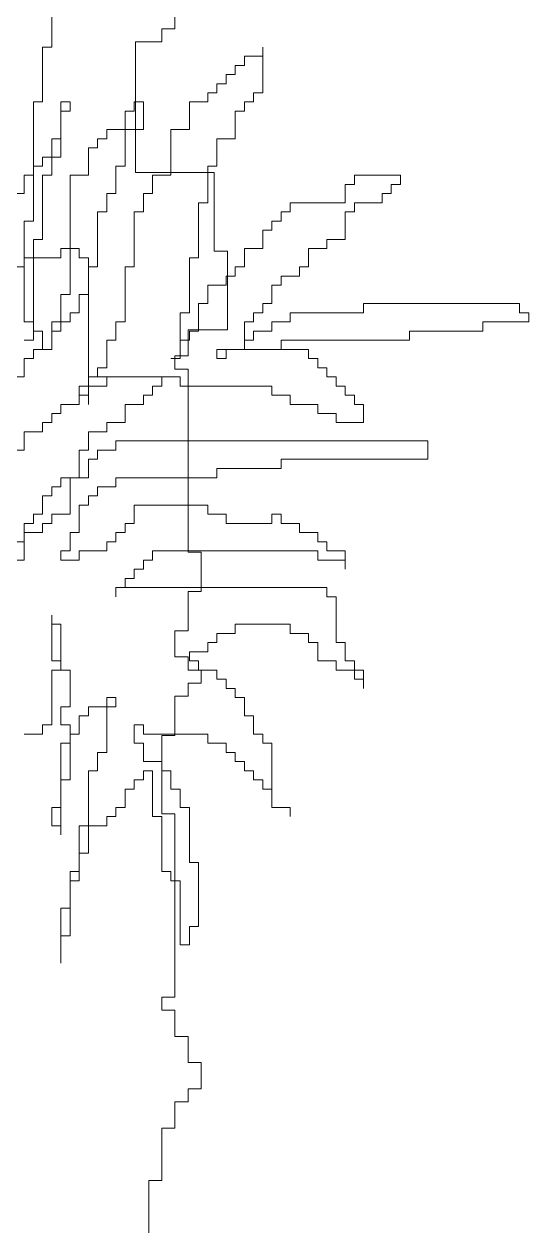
# Model space of a CAD drawing. Header units: millimetres. Extents: x -37049 to 129367, y 25385 to 90033.
# Drawn here: x 15342 to 16093, y 45840 to 47639 of the extents above; entities that cross this region are included whole.
import ezdxf

# ---------------------------------------------------------------- set-up
doc = ezdxf.new("R2010")
doc.units = ezdxf.units.MM
doc.header["$MEASUREMENT"] = 0
doc.layers.add('NCAY', color=3, linetype='Continuous', lineweight=13)
doc.layers.add('NTHAY3', color=41, linetype='Continuous', lineweight=25)

# ---------------------------------------------------------------- blocks, each defined once
blk = doc.blocks.new('A$C5B205D72')
at = {"layer": 'NCAY'}
for p, q in [((1146.7, 1765), (1146.7, 1846.8)), ((1330.1, 1831.2), (1330.1, 1792.2)), ((1330.1, 1792.2), (1310.5, 1792.2)), ((1310.5, 1792.2), (1310.5, 1772.8)), ((1133.1, 1683.2), (1133.1, 1765)), ((1133.1, 1765), (1146.7, 1765)), ((1271.5, 1772.8), (1271.5, 1578)), ((1310.5, 1772.8), (1271.5, 1772.8)), ((1460.7, 1751.3), (1460.7, 1765)), ((1460.7, 1765), (1460.7, 1696.8)), ((1433.4, 1737.7), (1433.4, 1751.3)), ((1433.4, 1751.3), (1460.7, 1751.3)), ((1419.8, 1724.1), (1419.8, 1737.7)), ((1419.8, 1737.7), (1433.4, 1737.7)), ((1392.5, 1696.8), (1392.5, 1710.4)), ((1392.5, 1710.4), (1406.1, 1710.4)), ((1406.1, 1710.4), (1406.1, 1724.1)), ((1406.1, 1724.1), (1419.8, 1724.1)), ((1378.8, 1683.2), (1378.8, 1696.8)), ((1378.8, 1696.8), (1392.5, 1696.8)), ((1460.7, 1696.8), (1447.1, 1696.8)), ((1447.1, 1696.8), (1447.1, 1683.2)), ((1119.4, 1574.1), (1119.4, 1683.2)), ((1119.4, 1683.2), (1133.1, 1683.2)), ((1160.4, 1628.6), (1160.4, 1683.2)), ((1160.4, 1683.2), (1174, 1683.2)), ((1174, 1683.2), (1174, 1669.5)), ((1269.6, 1669.5), (1269.6, 1683.2)), ((1269.6, 1683.2), (1283.2, 1683.2)), ((1283.2, 1683.2), (1283.2, 1642.2)), ((1351.5, 1642.2), (1351.5, 1683.2)), ((1351.5, 1683.2), (1378.8, 1683.2)), ((1447.1, 1683.2), (1433.4, 1683.2)), ((1433.4, 1683.2), (1433.4, 1669.5)), ((1174, 1669.5), (1160.4, 1669.5)), ((1160.4, 1669.5), (1160.4, 1601.3)), ((1255.9, 1642.2), (1255.9, 1669.5)), ((1255.9, 1669.5), (1269.6, 1669.5)), ((1433.4, 1669.5), (1419.8, 1669.5)), ((1419.8, 1669.5), (1419.8, 1628.6)), ((1228.6, 1628.6), (1228.6, 1642.2)), ((1228.6, 1642.2), (1255.9, 1642.2)), ((1283.2, 1642.2), (1255.9, 1642.2)), ((1255.9, 1642.2), (1255.9, 1587.7)), ((1324.2, 1574.1), (1324.2, 1642.2)), ((1324.2, 1642.2), (1351.5, 1642.2)), ((1146.7, 1601.3), (1146.7, 1628.6)), ((1146.7, 1628.6), (1160.4, 1628.6)), ((1215, 1615), (1215, 1628.6)), ((1215, 1628.6), (1228.6, 1628.6)), ((1419.8, 1628.6), (1392.5, 1628.6)), ((1392.5, 1628.6), (1392.5, 1587.7)), ((1133.1, 1587.7), (1133.1, 1601.3)), ((1133.1, 1601.3), (1146.7, 1601.3)), ((1146.7, 1601.3), (1146.7, 1574.1)), ((1160.4, 1601.3), (1146.7, 1601.3)), ((1201.3, 1574.1), (1201.3, 1615)), ((1201.3, 1615), (1215, 1615)), ((1119.4, 1505.9), (1119.4, 1587.7)), ((1119.4, 1587.7), (1133.1, 1587.7)), ((1242.3, 1587.7), (1242.3, 1546.8)), ((1255.9, 1587.7), (1242.3, 1587.7)), ((1378.8, 1587.7), (1378.8, 1533.1)), ((1392.5, 1587.7), (1378.8, 1587.7)), ((1105.8, 1546.8), (1105.8, 1574.1)), ((1105.8, 1574.1), (1119.4, 1574.1)), ((1146.7, 1574.1), (1133.1, 1574.1)), ((1133.1, 1574.1), (1133.1, 1478.6)), ((1174, 1574.1), (1201.3, 1574.1)), ((1174, 1396.8), (1174, 1574.1)), ((1271.5, 1578), (1388.6, 1578)), ((1296.9, 1574.1), (1324.2, 1574.1)), ((1296.9, 1546.8), (1296.9, 1574.1)), ((1388.6, 1578), (1388.6, 1461.1)), ((1597.3, 1574.1), (1665.5, 1574.1)), ((1597.3, 1560.4), (1597.3, 1574.1)), ((1665.5, 1574.1), (1665.5, 1560.4)), ((1583.6, 1533.1), (1583.6, 1560.4)), ((1583.6, 1560.4), (1597.3, 1560.4)), ((1665.5, 1560.4), (1651.9, 1560.4)), ((1651.9, 1560.4), (1651.9, 1546.8)), ((1092.1, 1546.8), (1105.8, 1546.8)), ((1242.3, 1546.8), (1228.6, 1546.8)), ((1228.6, 1546.8), (1228.6, 1519.5)), ((1283.2, 1519.5), (1283.2, 1546.8)), ((1283.2, 1546.8), (1296.9, 1546.8)), ((1378.8, 1533.1), (1365.2, 1533.1)), ((1365.2, 1533.1), (1365.2, 1451.3)), ((1501.7, 1519.5), (1501.7, 1533.1)), ((1501.7, 1533.1), (1583.6, 1533.1)), ((1638.2, 1533.1), (1597.3, 1533.1)), ((1597.3, 1533.1), (1597.3, 1519.5)), ((1651.9, 1546.8), (1638.2, 1546.8)), ((1638.2, 1546.8), (1638.2, 1533.1)), ((1228.6, 1519.5), (1215, 1519.5)), ((1215, 1519.5), (1215, 1437.7)), ((1269.6, 1437.7), (1269.6, 1519.5)), ((1269.6, 1519.5), (1283.2, 1519.5)), ((1488, 1505.9), (1488, 1519.5)), ((1488, 1519.5), (1501.7, 1519.5)), ((1597.3, 1519.5), (1583.6, 1519.5)), ((1583.6, 1519.5), (1583.6, 1478.6)), ((1105.8, 1355.9), (1105.8, 1505.9)), ((1105.8, 1505.9), (1119.4, 1505.9)), ((1474.4, 1492.2), (1474.4, 1505.9)), ((1474.4, 1505.9), (1488, 1505.9)), ((1133.1, 1478.6), (1119.4, 1478.6)), ((1119.4, 1478.6), (1119.4, 1342.2)), ((1460.7, 1465), (1460.7, 1492.2)), ((1460.7, 1492.2), (1474.4, 1492.2)), ((1583.6, 1478.6), (1556.3, 1478.6)), ((1556.3, 1478.6), (1556.3, 1465)), ((1187.7, 1465), (1160.4, 1465)), ((1160.4, 1465), (1160.4, 1451.3)), ((1187.7, 1451.3), (1187.7, 1465)), ((1388.6, 1461.1), (1408.1, 1461.1)), ((1408.1, 1461.1), (1408.1, 1344.2)), ((1433.4, 1437.7), (1433.4, 1465)), ((1433.4, 1465), (1460.7, 1465)), ((1529, 1465), (1529, 1437.7)), ((1556.3, 1465), (1529, 1465)), ((1105.8, 1451.3), (1105.8, 1437.7)), ((1160.4, 1451.3), (1105.8, 1451.3)), ((1201.3, 1451.3), (1187.7, 1451.3)), ((1201.3, 1396.8), (1201.3, 1451.3)), ((1365.2, 1451.3), (1351.5, 1451.3)), ((1351.5, 1451.3), (1351.5, 1369.5)), ((1105.8, 1437.7), (1092.1, 1437.7)), ((1215, 1437.7), (1201.3, 1437.7)), ((1201.3, 1437.7), (1201.3, 1274.1)), ((1255.9, 1355.9), (1255.9, 1437.7)), ((1255.9, 1437.7), (1269.6, 1437.7)), ((1406.1, 1410.4), (1406.1, 1424.1)), ((1406.1, 1424.1), (1419.8, 1424.1)), ((1419.8, 1424.1), (1419.8, 1437.7)), ((1419.8, 1437.7), (1433.4, 1437.7)), ((1515.3, 1424.1), (1488, 1424.1)), ((1488, 1424.1), (1488, 1410.4)), ((1529, 1437.7), (1515.3, 1437.7)), ((1515.3, 1437.7), (1515.3, 1424.1)), ((1378.8, 1383.1), (1378.8, 1410.4)), ((1378.8, 1410.4), (1406.1, 1410.4)), ((1488, 1410.4), (1474.4, 1410.4)), ((1474.4, 1410.4), (1474.4, 1383.1)), ((1160.4, 1355.9), (1160.4, 1396.8)), ((1160.4, 1396.8), (1174, 1396.8)), ((1187.7, 1369.5), (1187.7, 1396.8)), ((1187.7, 1396.8), (1201.3, 1396.8)), ((1174, 1369.5), (1187.7, 1369.5)), ((1174, 1355.9), (1174, 1369.5)), ((1351.5, 1369.5), (1337.9, 1369.5)), ((1337.9, 1369.5), (1337.9, 1301.3)), ((1365.2, 1342.2), (1365.2, 1383.1)), ((1365.2, 1383.1), (1378.8, 1383.1)), ((1460.7, 1369.5), (1447.1, 1369.5)), ((1447.1, 1369.5), (1447.1, 1355.9)), ((1474.4, 1383.1), (1460.7, 1383.1)), ((1460.7, 1383.1), (1460.7, 1369.5)), ((1501.7, 1355.9), (1501.7, 1369.5)), ((1501.7, 1369.5), (1610.9, 1369.5)), ((1610.9, 1383.1), (1843, 1383.1)), ((1610.9, 1369.5), (1610.9, 1383.1)), ((1843, 1383.1), (1843, 1369.5)), ((1843, 1369.5), (1856.7, 1369.5)), ((1856.7, 1369.5), (1856.7, 1355.9)), ((1119.4, 1355.9), (1105.8, 1355.9)), ((1119.4, 1328.6), (1119.4, 1355.9)), ((1146.7, 1315), (1146.7, 1355.9)), ((1146.7, 1355.9), (1160.4, 1355.9)), ((1160.4, 1342.2), (1160.4, 1355.9)), ((1160.4, 1355.9), (1174, 1355.9)), ((1242.3, 1328.6), (1242.3, 1355.9)), ((1242.3, 1355.9), (1255.9, 1355.9)), ((1447.1, 1355.9), (1433.4, 1355.9)), ((1433.4, 1355.9), (1433.4, 1315)), ((1474.4, 1342.2), (1474.4, 1355.9)), ((1474.4, 1355.9), (1501.7, 1355.9)), ((1856.7, 1355.9), (1788.4, 1355.9)), ((1788.4, 1355.9), (1788.4, 1342.2)), ((1119.4, 1342.2), (1133.1, 1342.2)), ((1133.1, 1342.2), (1133.1, 1315)), ((1146.7, 1315), (1146.7, 1342.2)), ((1146.7, 1342.2), (1160.4, 1342.2)), ((1408.1, 1344.2), (1349.6, 1344.2)), ((1349.6, 1344.2), (1349.6, 1305.2)), ((1351.5, 1328.6), (1351.5, 1342.2)), ((1351.5, 1342.2), (1365.2, 1342.2)), ((1447.1, 1328.6), (1447.1, 1342.2)), ((1447.1, 1342.2), (1474.4, 1342.2)), ((1788.4, 1342.2), (1679.2, 1342.2)), ((1679.2, 1342.2), (1679.2, 1328.6)), ((1105.8, 1328.6), (1119.4, 1328.6)), ((1119.4, 1301.3), (1119.4, 1315)), ((1119.4, 1315), (1146.7, 1315)), ((1133.1, 1315), (1146.7, 1315)), ((1228.6, 1287.7), (1228.6, 1328.6)), ((1228.6, 1328.6), (1242.3, 1328.6)), ((1337.9, 1301.3), (1337.9, 1328.6)), ((1337.9, 1328.6), (1351.5, 1328.6)), ((1433.4, 1315), (1392.5, 1315)), ((1392.5, 1315), (1392.5, 1301.3)), ((1406.1, 1301.3), (1406.1, 1315)), ((1406.1, 1315), (1433.4, 1315)), ((1433.4, 1315), (1433.4, 1328.6)), ((1433.4, 1328.6), (1447.1, 1328.6)), ((1488, 1315), (1433.4, 1315)), ((1433.4, 1315), (1529, 1315)), ((1488, 1328.6), (1488, 1315)), ((1679.2, 1328.6), (1488, 1328.6)), ((1529, 1315), (1529, 1301.3)), ((1105.8, 1274.1), (1105.8, 1301.3)), ((1105.8, 1301.3), (1119.4, 1301.3)), ((1337.9, 1301.3), (1324.2, 1301.3)), ((1324.2, 1301.3), (1337.9, 1301.3)), ((1349.6, 1305.2), (1330.1, 1305.2)), ((1330.1, 1305.2), (1330.1, 1285.7)), ((1392.5, 1301.3), (1406.1, 1301.3)), ((1529, 1301.3), (1542.6, 1301.3)), ((1542.6, 1301.3), (1542.6, 1287.7)), ((1215, 1274.1), (1215, 1287.7)), ((1215, 1287.7), (1228.6, 1287.7)), ((1330.1, 1285.7), (1349.6, 1285.7)), ((1349.6, 1285.7), (1349.6, 1013)), ((1542.6, 1287.7), (1556.3, 1287.7)), ((1556.3, 1287.7), (1556.3, 1274.1)), ((1092.1, 1274.1), (1105.8, 1274.1)), ((1201.3, 1260.4), (1187.7, 1260.4)), ((1187.7, 1260.4), (1187.7, 1246.8)), ((1201.3, 1274.1), (1215, 1274.1)), ((1337.9, 1274.1), (1201.3, 1274.1)), ((1201.3, 1274.1), (1201.3, 1260.4)), ((1201.3, 1246.8), (1201.3, 1260.4)), ((1201.3, 1260.4), (1228.6, 1260.4)), ((1228.6, 1260.4), (1228.6, 1274.1)), ((1228.6, 1274.1), (1310.5, 1274.1)), ((1310.5, 1260.4), (1296.9, 1260.4)), ((1296.9, 1260.4), (1296.9, 1246.8)), ((1310.5, 1274.1), (1310.5, 1260.4)), ((1337.9, 1260.4), (1337.9, 1274.1)), ((1474.4, 1260.4), (1337.9, 1260.4)), ((1474.4, 1246.8), (1474.4, 1260.4)), ((1556.3, 1274.1), (1570, 1274.1)), ((1570, 1274.1), (1570, 1260.4)), ((1570, 1260.4), (1583.6, 1260.4)), ((1583.6, 1260.4), (1583.6, 1246.8)), ((1187.7, 1233.1), (1187.7, 1246.8)), ((1187.7, 1246.8), (1201.3, 1246.8)), ((1187.7, 1246.8), (1201.3, 1246.8)), ((1201.3, 1246.8), (1201.3, 1233.1)), ((1296.9, 1246.8), (1283.2, 1246.8)), ((1283.2, 1246.8), (1283.2, 1233.1)), ((1501.7, 1246.8), (1474.4, 1246.8)), ((1501.7, 1233.1), (1501.7, 1246.8)), ((1583.6, 1246.8), (1597.3, 1246.8)), ((1597.3, 1246.8), (1597.3, 1233.1)), ((1160.4, 1233.1), (1187.7, 1233.1)), ((1160.4, 1219.5), (1160.4, 1233.1)), ((1283.2, 1233.1), (1255.9, 1233.1)), ((1255.9, 1233.1), (1255.9, 1205.9)), ((1542.6, 1233.1), (1501.7, 1233.1)), ((1542.6, 1219.5), (1542.6, 1233.1)), ((1597.3, 1233.1), (1610.9, 1233.1)), ((1610.9, 1233.1), (1610.9, 1205.9)), ((1133.1, 1192.2), (1133.1, 1205.9)), ((1133.1, 1205.9), (1146.7, 1205.9)), ((1146.7, 1205.9), (1146.7, 1219.5)), ((1146.7, 1219.5), (1160.4, 1219.5)), ((1255.9, 1205.9), (1228.6, 1205.9)), ((1228.6, 1205.9), (1228.6, 1192.2)), ((1570, 1219.5), (1542.6, 1219.5)), ((1570, 1205.9), (1570, 1219.5)), ((1610.9, 1205.9), (1570, 1205.9)), ((1105.8, 1165), (1105.8, 1192.2)), ((1105.8, 1192.2), (1133.1, 1192.2)), ((1228.6, 1192.2), (1201.3, 1192.2)), ((1201.3, 1192.2), (1201.3, 1165)), ((1242.3, 1165), (1242.3, 1178.6)), ((1242.3, 1178.6), (1706.5, 1178.6)), ((1706.5, 1178.6), (1706.5, 1151.3)), ((1092.1, 1165), (1105.8, 1165)), ((1201.3, 1165), (1187.7, 1165)), ((1187.7, 1165), (1187.7, 1124)), ((1215, 1151.3), (1215, 1165)), ((1215, 1165), (1242.3, 1165)), ((1201.3, 1124), (1201.3, 1151.3)), ((1201.3, 1151.3), (1215, 1151.3)), ((1488, 1137.7), (1392.5, 1137.7)), ((1392.5, 1137.7), (1392.5, 1124)), ((1488, 1151.3), (1488, 1137.7)), ((1706.5, 1151.3), (1488, 1151.3)), ((1160.4, 1124), (1160.4, 1110.4)), ((1187.7, 1124), (1160.4, 1124)), ((1174, 1069.5), (1174, 1124)), ((1174, 1124), (1201.3, 1124)), ((1242.3, 1124), (1242.3, 1110.4)), ((1392.5, 1124), (1242.3, 1124)), ((1160.4, 1110.4), (1146.7, 1110.4)), ((1146.7, 1110.4), (1146.7, 1096.8)), ((1242.3, 1110.4), (1215, 1110.4)), ((1215, 1110.4), (1215, 1096.8)), ((1146.7, 1096.8), (1133.1, 1096.8)), ((1133.1, 1096.8), (1133.1, 1069.5)), ((1201.3, 1083.1), (1187.7, 1083.1)), ((1187.7, 1083.1), (1187.7, 1042.2)), ((1215, 1096.8), (1201.3, 1096.8)), ((1201.3, 1096.8), (1201.3, 1083.1)), ((1269.6, 1055.9), (1269.6, 1083.1)), ((1269.6, 1083.1), (1378.8, 1083.1)), ((1378.8, 1083.1), (1378.8, 1069.5)), ((1133.1, 1069.5), (1119.4, 1069.5)), ((1119.4, 1069.5), (1119.4, 1055.9)), ((1146.7, 1055.9), (1146.7, 1069.5)), ((1146.7, 1069.5), (1174, 1069.5)), ((1378.8, 1069.5), (1406.1, 1069.5)), ((1406.1, 1069.5), (1406.1, 1055.9)), ((1474.4, 1055.9), (1474.4, 1069.5)), ((1474.4, 1069.5), (1488, 1069.5)), ((1488, 1069.5), (1488, 1055.9)), ((1105.8, 1055.9), (1105.8, 1028.6)), ((1119.4, 1055.9), (1105.8, 1055.9)), ((1133.1, 1042.2), (1133.1, 1055.9)), ((1133.1, 1055.9), (1146.7, 1055.9)), ((1255.9, 1042.2), (1255.9, 1055.9)), ((1255.9, 1055.9), (1269.6, 1055.9)), ((1406.1, 1055.9), (1474.4, 1055.9)), ((1488, 1055.9), (1515.3, 1055.9)), ((1515.3, 1055.9), (1515.3, 1042.2)), ((1105.8, 1028.6), (1092.1, 1028.6)), ((1105.8, 1001.3), (1105.8, 1042.2)), ((1105.8, 1042.2), (1133.1, 1042.2)), ((1187.7, 1042.2), (1174, 1042.2)), ((1174, 1042.2), (1174, 1015)), ((1228.6, 1015), (1228.6, 1028.6)), ((1228.6, 1028.6), (1242.3, 1028.6)), ((1242.3, 1028.6), (1242.3, 1042.2)), ((1242.3, 1042.2), (1255.9, 1042.2)), ((1515.3, 1042.2), (1542.6, 1042.2)), ((1542.6, 1042.2), (1542.6, 1028.6)), ((1542.6, 1028.6), (1556.3, 1028.6)), ((1556.3, 1028.6), (1556.3, 1015)), ((1174, 1015), (1160.4, 1015)), ((1160.4, 1015), (1160.4, 1001.3)), ((1187.7, 1001.3), (1187.7, 1015)), ((1187.7, 1015), (1228.6, 1015)), ((1542.6, 1015), (1296.9, 1015)), ((1296.9, 1015), (1296.9, 1001.3)), ((1349.6, 1013), (1369.1, 1013)), ((1369.1, 1013), (1369.1, 954.6)), ((1542.6, 1001.3), (1542.6, 1015)), ((1556.3, 1015), (1583.6, 1015)), ((1583.6, 1015), (1583.6, 987.7)), ((1092.1, 1001.3), (1105.8, 1001.3)), ((1160.4, 1001.3), (1187.7, 1001.3)), ((1296.9, 1001.3), (1283.2, 1001.3)), ((1283.2, 1001.3), (1283.2, 987.7)), ((1583.6, 1001.3), (1542.6, 1001.3)), ((1583.6, 987.7), (1583.6, 1001.3)), ((1269.6, 974), (1255.9, 974)), ((1255.9, 974), (1255.9, 960.4)), ((1283.2, 987.7), (1269.6, 987.7)), ((1269.6, 987.7), (1269.6, 974)), ((1255.9, 960.4), (1242.3, 960.4)), ((1242.3, 960.4), (1242.3, 946.8)), ((1242.3, 946.8), (1242.3, 960.4)), ((1242.3, 960.4), (1556.3, 960.4)), ((1369.1, 954.6), (1349.6, 954.6)), ((1349.6, 954.6), (1349.6, 896.1)), ((1556.3, 960.4), (1556.3, 946.8)), ((1556.3, 946.8), (1570, 946.8)), ((1570, 946.8), (1570, 878.6)), ((1146.7, 905.9), (1146.7, 919.5)), ((1146.7, 919.5), (1146.7, 851.3)), ((1160.4, 905.9), (1146.7, 905.9)), ((1160.4, 837.7), (1160.4, 905.9)), ((1501.7, 905.9), (1419.8, 905.9)), ((1419.8, 905.9), (1419.8, 892.2)), ((1501.7, 892.2), (1501.7, 905.9)), ((1349.6, 896.1), (1330.1, 896.1)), ((1330.1, 896.1), (1330.1, 857.2)), ((1419.8, 892.2), (1392.5, 892.2)), ((1392.5, 892.2), (1392.5, 878.6)), ((1529, 892.2), (1501.7, 892.2)), ((1529, 878.6), (1529, 892.2)), ((1378.8, 865), (1351.5, 865)), ((1351.5, 865), (1351.5, 851.3)), ((1392.5, 878.6), (1378.8, 878.6)), ((1378.8, 878.6), (1378.8, 865)), ((1542.6, 878.6), (1529, 878.6)), ((1542.6, 851.3), (1542.6, 878.6)), ((1570, 878.6), (1583.6, 878.6)), ((1583.6, 878.6), (1583.6, 851.3)), ((1146.7, 851.3), (1160.4, 851.3)), ((1160.4, 851.3), (1160.4, 837.7)), ((1330.1, 857.2), (1349.6, 857.2)), ((1349.6, 857.2), (1349.6, 837.7)), ((1351.5, 851.3), (1365.2, 851.3)), ((1365.2, 851.3), (1365.2, 837.7)), ((1570, 851.3), (1542.6, 851.3)), ((1570, 837.7), (1570, 851.3)), ((1583.6, 851.3), (1597.3, 851.3)), ((1597.3, 851.3), (1597.3, 837.7)), ((1160.4, 837.7), (1146.7, 837.7)), ((1146.7, 837.7), (1146.7, 755.9)), ((1174, 837.7), (1160.4, 837.7)), ((1174, 783.1), (1174, 837.7)), ((1349.6, 837.7), (1369.1, 837.7)), ((1365.2, 837.7), (1392.5, 837.7)), ((1369.1, 837.7), (1369.1, 818.2)), ((1392.5, 837.7), (1392.5, 824)), ((1597.3, 837.7), (1570, 837.7)), ((1597.3, 837.7), (1610.9, 837.7)), ((1597.3, 824), (1597.3, 837.7)), ((1610.9, 837.7), (1610.9, 810.4)), ((1369.1, 818.2), (1349.6, 818.2)), ((1349.6, 818.2), (1349.6, 798.7)), ((1392.5, 824), (1406.1, 824)), ((1406.1, 824), (1406.1, 810.4)), ((1406.1, 810.4), (1419.8, 810.4)), ((1419.8, 810.4), (1419.8, 796.8)), ((1610.9, 824), (1597.3, 824)), ((1610.9, 810.4), (1610.9, 824)), ((1242.3, 796.8), (1228.6, 796.8)), ((1228.6, 796.8), (1228.6, 783.1)), ((1242.3, 783.1), (1242.3, 796.8)), ((1349.6, 798.7), (1330.1, 798.7)), ((1330.1, 798.7), (1330.1, 740.3)), ((1419.8, 796.8), (1433.4, 796.8)), ((1433.4, 796.8), (1433.4, 769.5)), ((1160.4, 755.9), (1160.4, 783.1)), ((1160.4, 783.1), (1174, 783.1)), ((1228.6, 783.1), (1201.3, 783.1)), ((1201.3, 783.1), (1201.3, 769.5)), ((1228.6, 714.9), (1228.6, 783.1)), ((1228.6, 783.1), (1242.3, 783.1)), ((1146.7, 755.9), (1133.1, 755.9)), ((1133.1, 755.9), (1133.1, 742.2)), ((1174, 755.9), (1160.4, 755.9)), ((1174, 674), (1174, 755.9)), ((1201.3, 769.5), (1187.7, 769.5)), ((1187.7, 769.5), (1187.7, 742.2)), ((1283.2, 755.9), (1269.6, 755.9)), ((1269.6, 755.9), (1269.6, 728.6)), ((1283.2, 742.2), (1283.2, 755.9)), ((1433.4, 769.5), (1447.1, 769.5)), ((1447.1, 769.5), (1447.1, 742.2)), ((1133.1, 742.2), (1105.8, 742.2)), ((1187.7, 742.2), (1174, 742.2)), ((1174, 742.2), (1174, 728.6)), ((1378.8, 742.2), (1283.2, 742.2)), ((1310.5, 740.3), (1310.5, 623.4)), ((1330.1, 740.3), (1310.5, 740.3)), ((1378.8, 728.6), (1378.8, 742.2)), ((1447.1, 742.2), (1460.7, 742.2)), ((1460.7, 742.2), (1460.7, 728.6)), ((1160.4, 728.6), (1160.4, 633.1)), ((1174, 728.6), (1160.4, 728.6)), ((1269.6, 728.6), (1283.2, 728.6)), ((1283.2, 728.6), (1283.2, 701.3)), ((1406.1, 728.6), (1378.8, 728.6)), ((1406.1, 714.9), (1406.1, 728.6)), ((1460.7, 728.6), (1474.4, 728.6)), ((1474.4, 728.6), (1474.4, 633.1)), ((1215, 687.7), (1215, 714.9)), ((1215, 714.9), (1228.6, 714.9)), ((1419.8, 714.9), (1406.1, 714.9)), ((1419.8, 701.3), (1419.8, 714.9)), ((1201.3, 605.9), (1201.3, 687.7)), ((1201.3, 687.7), (1215, 687.7)), ((1283.2, 701.3), (1310.5, 701.3)), ((1296.9, 687.7), (1283.2, 687.7)), ((1283.2, 687.7), (1283.2, 674)), ((1296.9, 619.5), (1296.9, 687.7)), ((1310.5, 701.3), (1310.5, 687.7)), ((1310.5, 687.7), (1324.2, 687.7)), ((1324.2, 687.7), (1324.2, 660.4)), ((1433.4, 701.3), (1419.8, 701.3)), ((1433.4, 687.7), (1433.4, 701.3)), ((1447.1, 687.7), (1433.4, 687.7)), ((1447.1, 674), (1447.1, 687.7)), ((1160.4, 592.2), (1160.4, 674)), ((1160.4, 674), (1174, 674)), ((1283.2, 674), (1269.6, 674)), ((1269.6, 674), (1269.6, 660.4)), ((1460.7, 674), (1447.1, 674)), ((1460.7, 660.4), (1460.7, 674)), ((1255.9, 660.4), (1255.9, 633.1)), ((1269.6, 660.4), (1255.9, 660.4)), ((1324.2, 660.4), (1337.9, 660.4)), ((1337.9, 660.4), (1337.9, 633.1)), ((1474.4, 660.4), (1460.7, 660.4)), ((1474.4, 633.1), (1474.4, 660.4)), ((1160.4, 633.1), (1146.7, 633.1)), ((1146.7, 633.1), (1146.7, 605.9)), ((1255.9, 633.1), (1242.3, 633.1)), ((1242.3, 633.1), (1242.3, 619.5)), ((1337.9, 633.1), (1351.5, 633.1)), ((1351.5, 633.1), (1351.5, 551.3)), ((1474.4, 633.1), (1501.7, 633.1)), ((1501.7, 633.1), (1474.4, 633.1)), ((1501.7, 633.1), (1501.7, 619.5)), ((1501.7, 619.5), (1501.7, 633.1)), ((1242.3, 619.5), (1228.6, 619.5)), ((1228.6, 619.5), (1228.6, 605.9)), ((1310.5, 619.5), (1296.9, 619.5)), ((1310.5, 623.4), (1330.1, 623.4)), ((1310.5, 537.7), (1310.5, 619.5)), ((1330.1, 623.4), (1330.1, 350.7)), ((1146.7, 605.9), (1160.4, 605.9)), ((1160.4, 605.9), (1160.4, 592.2)), ((1187.7, 524), (1187.7, 605.9)), ((1187.7, 605.9), (1201.3, 605.9)), ((1228.6, 605.9), (1201.3, 605.9)), ((1201.3, 605.9), (1201.3, 564.9)), ((1201.3, 564.9), (1187.7, 564.9)), ((1187.7, 564.9), (1187.7, 537.7)), ((1351.5, 551.3), (1365.2, 551.3)), ((1365.2, 551.3), (1365.2, 455.9)), ((1187.7, 537.7), (1174, 537.7)), ((1174, 537.7), (1174, 442.2)), ((1174, 524), (1187.7, 524)), ((1174, 483.1), (1174, 524)), ((1324.2, 537.7), (1310.5, 537.7)), ((1324.2, 524), (1324.2, 537.7)), ((1337.9, 524), (1324.2, 524)), ((1337.9, 428.6), (1337.9, 524)), ((1160.4, 401.3), (1160.4, 483.1)), ((1160.4, 483.1), (1174, 483.1)), ((1365.2, 455.9), (1351.5, 455.9)), ((1351.5, 455.9), (1351.5, 428.6)), ((1174, 442.2), (1160.4, 442.2)), ((1160.4, 442.2), (1160.4, 401.3)), ((1351.5, 428.6), (1337.9, 428.6)), ((1330.1, 350.7), (1310.5, 350.7)), ((1310.5, 350.7), (1310.5, 331.2)), ((1310.5, 331.2), (1330.1, 331.2)), ((1330.1, 331.2), (1330.1, 292.2)), ((1330.1, 292.2), (1349.6, 292.2)), ((1349.6, 292.2), (1349.6, 253.3)), ((1349.6, 253.3), (1369.1, 253.3)), ((1369.1, 253.3), (1369.1, 214.3)), ((1349.6, 214.3), (1349.6, 194.8)), ((1369.1, 214.3), (1349.6, 214.3)), ((1349.6, 194.8), (1330.1, 194.8)), ((1330.1, 194.8), (1330.1, 155.8)), ((1330.1, 155.8), (1310.5, 155.8)), ((1310.5, 155.8), (1310.5, 77.9)), ((1310.5, 77.9), (1291, 77.9)), ((1291, 77.9), (1291, 0))]:
    blk.add_line(p, q, dxfattribs=at)

msp = doc.modelspace()

# ---------------------------------------------------------------- block references
at = {"layer": 'NTHAY3', "rotation": 359.9999999999985}
msp.add_blockref('A$C5B205D72', (14236.1, 45840), dxfattribs=at)

doc.saveas('drawing.dxf')
